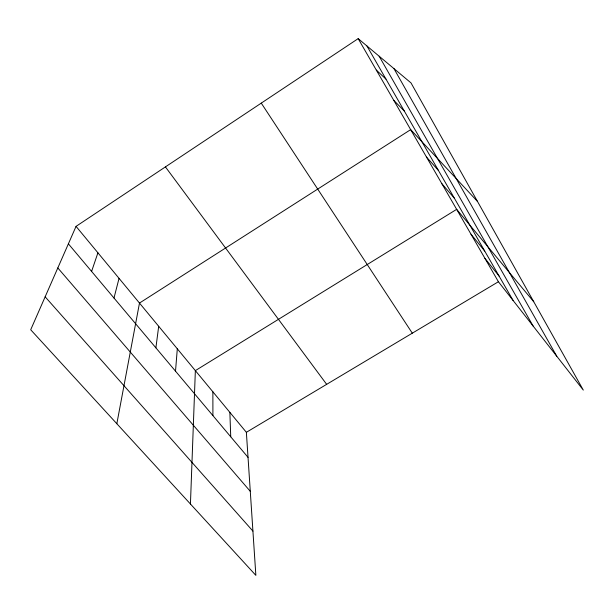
<?xml version="1.0" encoding="UTF-8"?>
<svg xmlns="http://www.w3.org/2000/svg" width="614" height="614" viewBox="0 0 614 614"><rect width="100%" height="100%" fill="white"/><g stroke="black" fill="none" stroke-linecap="round" stroke-linejoin="round"><path stroke-width="0.92" d="M190.44 504.002L195.359 370.626L456.655 209.343L533.743 301.743M175.512 371.155L177.308 348.806M155.887 347.831L158.696 326.295M116.837 423.714L139.485 303.063L410.674 129.638L477.492 201.453M113.989 298.028L119.047 278.349M91.601 271.419L97.918 252.799M76.052 226.366L30.7 329.756L255.861 575.364L246.367 432.31L76.052 226.366L358.177 38.636L411.004 82.913L583.3 390.097L498.414 281.734L358.177 38.636M246.367 432.31L498.414 281.734M376.305 70.065L385.976 79.122M393.797 100.374L404.296 111.019M426.507 157.084L438.465 170.515M45.152 296.815L252.93 531.11M57.816 267.95L250.289 491.33M441.827 183.64L454.414 198.291M68.392 243.835L248.033 457.353M471.015 234.233L484.73 251.08M484.93 258.348L499.144 276.177M165.427 166.901L326.656 384.341M261.265 103.121L412.301 333.179M366.949 45.989L513.097 300.469M379.16 56.219L533.129 326.049M393.935 68.599L556.768 356.227M229.866 412.355L230.741 436.807M212.874 391.801L212.912 415.609"/></g></svg>
